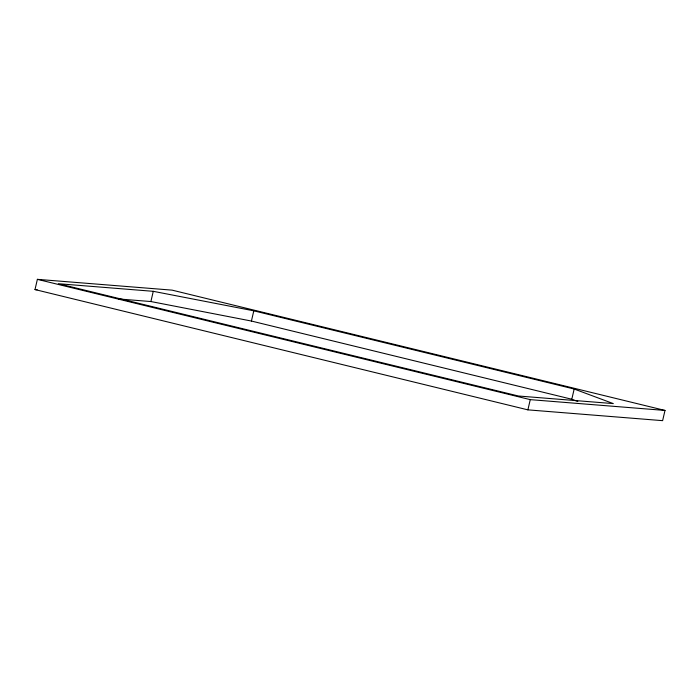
<?xml version="1.0" encoding="UTF-8"?>
<svg xmlns="http://www.w3.org/2000/svg" width="700" height="700" viewBox="0 0 700 700"><rect width="100%" height="100%" fill="white"/><g stroke="black" fill="none" stroke-linecap="round" stroke-linejoin="round"><path stroke-width="1.05" d="M35 289.564L37.38 279.344L172.112 290.141L665 410.436L662.62 420.656L527.887 409.859L35 289.564L37.17 289.739M118.545 298.953L150.894 301.543L153.274 291.322L253.803 310.826L574.175 389.016L613.305 403.602L518.403 395.999L58.38 283.719L153.274 291.322M150.894 301.543L251.422 321.046L253.803 310.826M527.887 409.859L530.267 399.639L665 410.436M577.815 401.485L571.795 399.245L574.175 389.016M251.422 321.046L571.795 399.245M37.38 279.344L530.267 399.639"/></g></svg>
